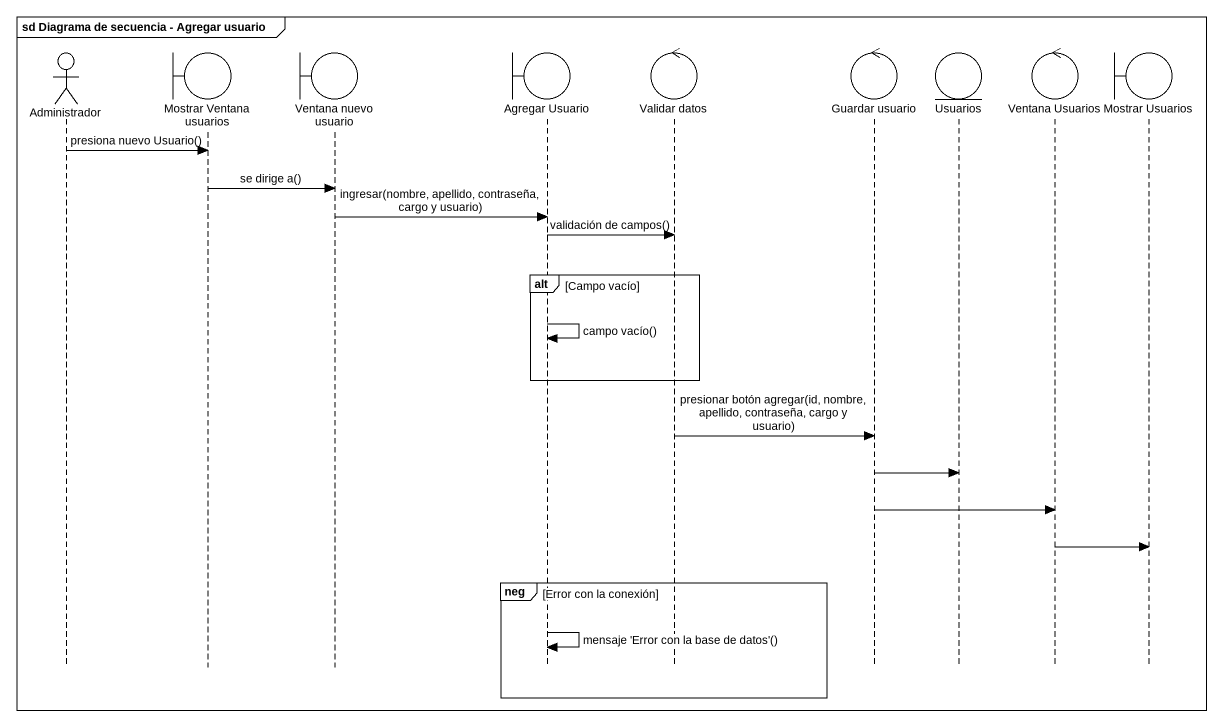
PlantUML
@startuml
mainframe sd Diagrama de secuencia - Agregar usuario
hide footbox
actor Administrador
boundary "Mostrar Ventana usuarios" as Mostrar_Ventana_usuarios
boundary "Ventana nuevo usuario" as Ventana_nuevo_usuario
boundary "Agregar Usuario" as Agregar_Usuario
control "Validar datos" as Validar_datos
control "Guardar usuario" as Guardar_usuario
entity Usuarios
control "Ventana Usuarios" as Ventana_Usuarios
boundary "Mostrar Usuarios" as Mostrar_Usuarios

Administrador -> Mostrar_Ventana_usuarios : presiona nuevo Usuario()
Mostrar_Ventana_usuarios -> Ventana_nuevo_usuario : se dirige a()
Ventana_nuevo_usuario -> Agregar_Usuario : ingresar(nombre, apellido, contraseña, cargo y usuario)
Agregar_Usuario -> Validar_datos : validación de campos()
alt Campo vacío
  Agregar_Usuario -> Agregar_Usuario : campo vacío()
end
Validar_datos -> Guardar_usuario : presionar botón agregar(id, nombre, apellido, contraseña, cargo y usuario)
Guardar_usuario -> Usuarios
Guardar_usuario -> Ventana_Usuarios
Ventana_Usuarios -> Mostrar_Usuarios
group neg [Error con la conexión]
  Agregar_Usuario -> Agregar_Usuario : mensaje 'Error con la base de datos'()
end
@enduml
